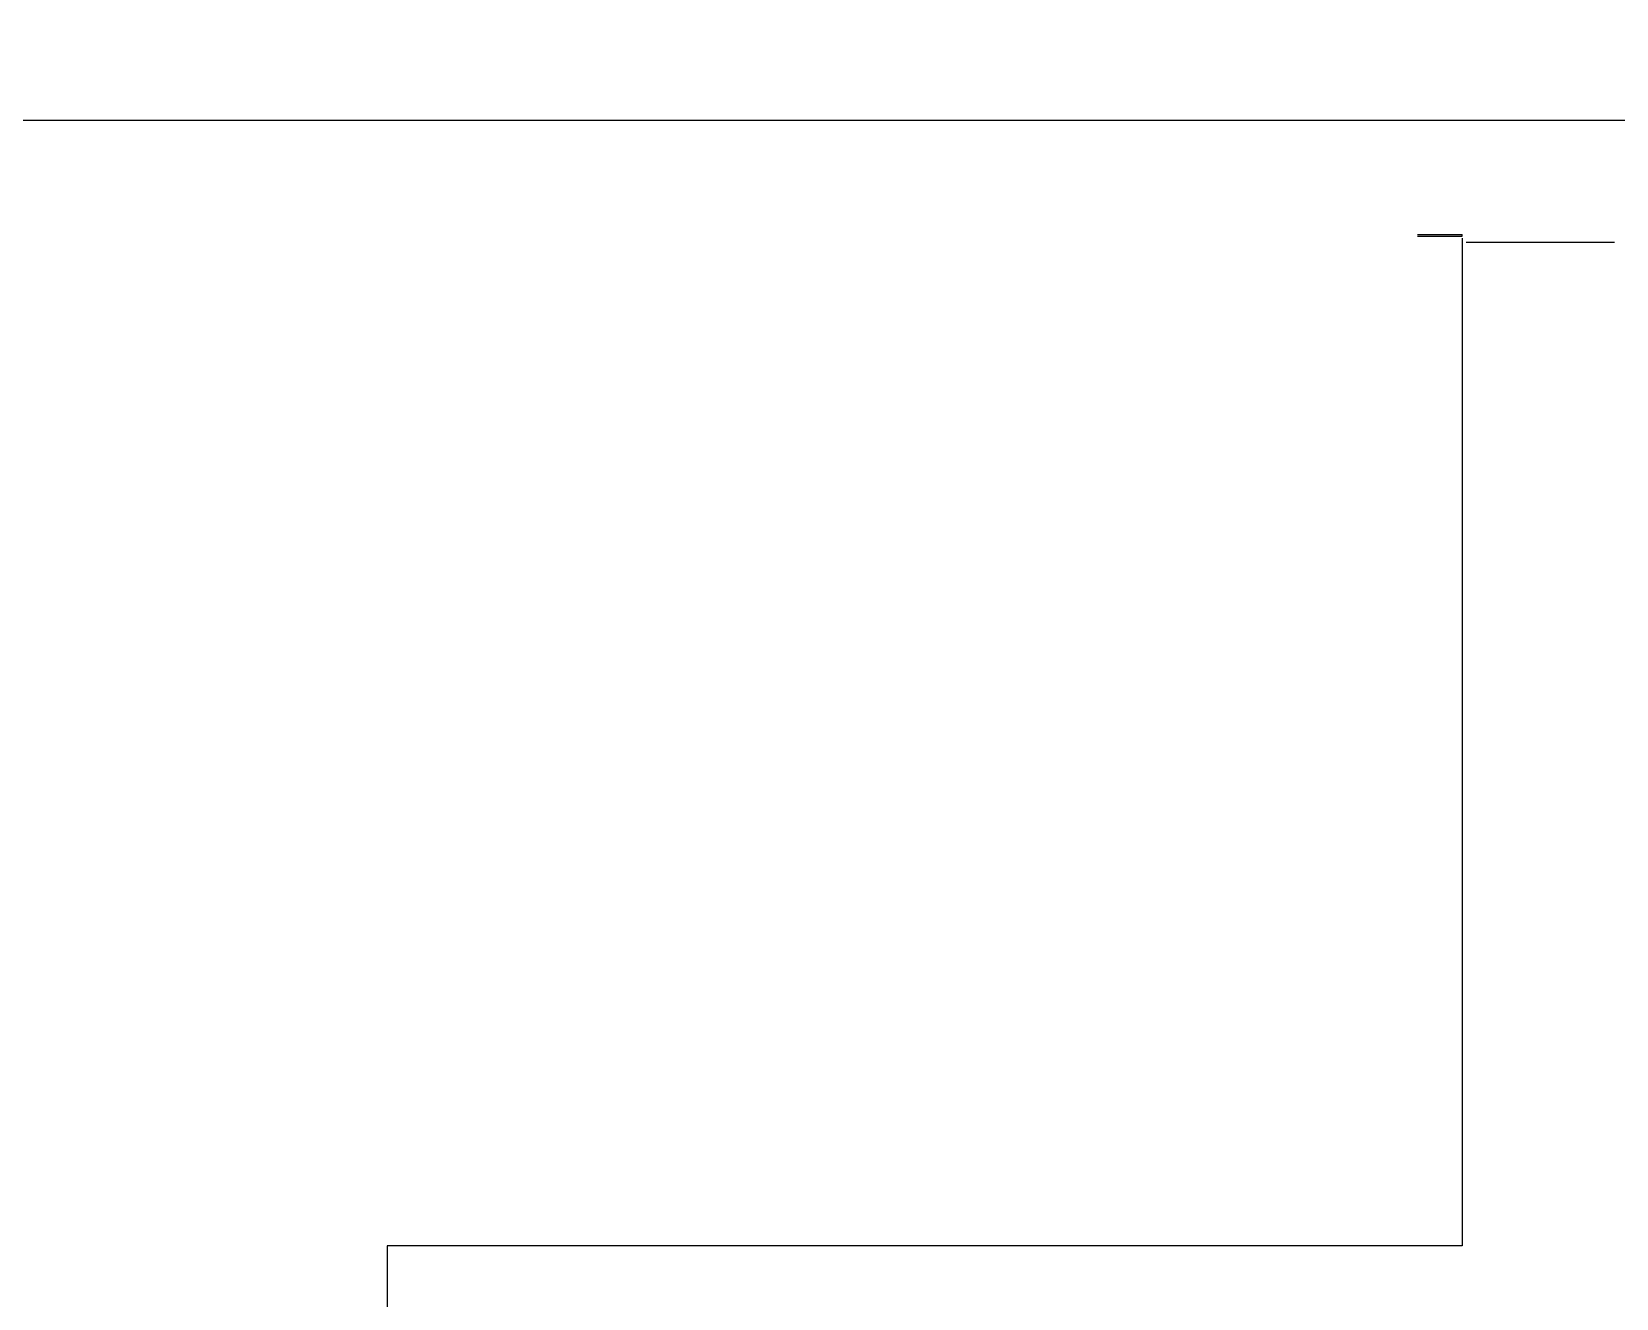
# Model space of a CAD drawing. Header units: inches. Extents: x -16 to 4862, y -246 to 5624.
# Drawn here: x 1203 to 2422, y 1714 to 2689 of the extents above; entities that cross this region are included whole.
import ezdxf

# ---------------------------------------------------------------- set-up
doc = ezdxf.new("R2010")
doc.units = ezdxf.units.IN
doc.header["$LTSCALE"] = 10
doc.header["$MEASUREMENT"] = 0
doc.layers.add('A-FLOR', color=3, linetype='CONTINUOUS')

msp = doc.modelspace()

# ---------------------------------------------------------------- linework, layer by layer
at = {"layer": 'A-FLOR'}
for p, q in [((2269.2, 2532.9), (2303.5, 2532.9)), ((2269.2, 2531.4), (2303.5, 2531.4)), ((2303.5, 2531.4), (2303.5, 2532.9)), ((2303.6, 2529.9), (2303.6, 1754.6)), ((2306.6, 2526.9), (2420.6, 2526.9)), ((2303.6, 1754.6), (1476.6, 1754.6)), ((1476.6, 1754.6), (1476.6, 1528.1))]:
    msp.add_line(p, q, dxfattribs=at)
msp.add_lwpolyline([(4287.5, 2620.5), (977.5, 2620.4), (977.5, 2529.9), (1020, 2529.9), (1020, 2366.2), (637, 2366.2), (637, 2529.9), (760.5, 2529.9), (760.5, 2629.1), (561.1, 2629.1), (561.1, 2243.5), (-14.9, 2243.5), (-15.7, 3020.7)], dxfattribs=at)

doc.saveas('drawing.dxf')
